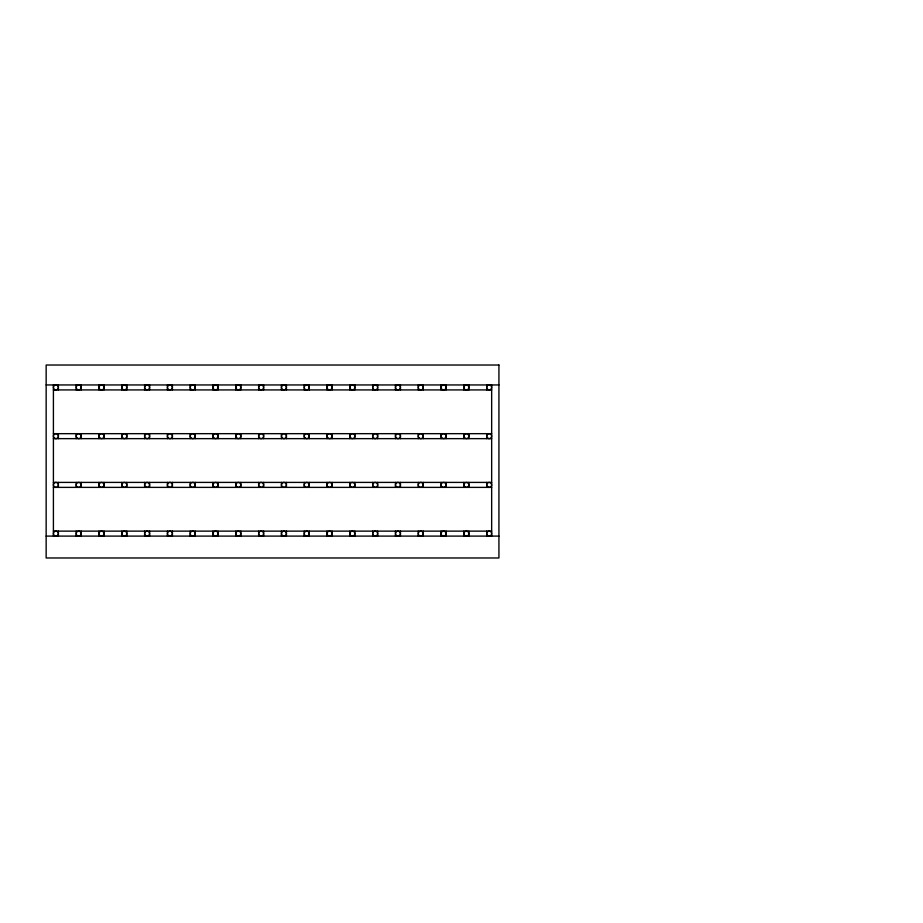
<?xml version="1.0" encoding="UTF-8"?>
<svg xmlns="http://www.w3.org/2000/svg" width="923" height="923" viewBox="0 0 923 923"><rect width="100%" height="100%" fill="white"/><g stroke="black" fill="none" stroke-linecap="round" stroke-linejoin="round"><path stroke-width="1.38" d="M46.15 384.949L498.928 384.949M53.407 389.921L491.659 389.921M53.407 433.672L491.659 433.672M53.407 438.644L491.659 438.644M53.407 482.406L491.659 482.406M53.407 487.379L491.659 487.379M53.407 531.129L491.659 531.129M46.15 536.101L498.928 536.101M491.659 384.949L491.659 536.101M486.686 384.949L486.686 389.921M486.686 433.672L486.686 438.644M486.686 482.406L486.686 487.379M486.686 531.129L486.686 536.101M468.861 384.949L468.861 389.921M468.861 433.672L468.861 438.644M468.861 482.406L468.861 487.379M468.861 531.129L468.861 536.101M463.888 384.949L463.888 389.921M463.888 433.672L463.888 438.644M463.888 482.406L463.888 487.379M463.888 531.129L463.888 536.101M446.051 384.949L446.051 389.921M446.051 433.672L446.051 438.644M446.051 482.406L446.051 487.379M446.051 531.129L446.051 536.101M441.079 384.949L441.079 389.921M441.079 433.672L441.079 438.644M441.079 482.406L441.079 487.379M441.079 531.129L441.079 536.101M423.253 384.949L423.253 389.921M423.253 433.672L423.253 438.644M423.253 482.406L423.253 487.379M423.253 531.129L423.253 536.101M418.281 384.949L418.281 389.921M418.281 433.672L418.281 438.644M418.281 482.406L418.281 487.379M418.281 531.129L418.281 536.101M400.444 384.949L400.444 389.921M400.444 433.672L400.444 438.644M400.444 482.406L400.444 487.379M400.444 531.129L400.444 536.101M395.471 384.949L395.471 389.921M395.471 433.672L395.471 438.644M395.471 482.406L395.471 487.379M395.471 531.129L395.471 536.101M377.645 384.949L377.645 389.921M377.645 433.672L377.645 438.644M377.645 482.406L377.645 487.379M377.645 531.129L377.645 536.101M372.673 384.949L372.673 389.921M372.673 433.672L372.673 438.644M372.673 482.406L372.673 487.379M372.673 531.129L372.673 536.101M354.836 384.949L354.836 389.921M354.836 433.672L354.836 438.644M354.836 482.406L354.836 487.379M354.836 531.129L354.836 536.101M349.863 384.949L349.863 389.921M349.863 433.672L349.863 438.644M349.863 482.406L349.863 487.379M349.863 531.129L349.863 536.101M332.038 384.949L332.038 389.921M332.038 433.672L332.038 438.644M332.038 482.406L332.038 487.379M332.038 531.129L332.038 536.101M327.065 384.949L327.065 389.921M327.065 433.672L327.065 438.644M327.065 482.406L327.065 487.379M327.065 531.129L327.065 536.101M309.228 384.949L309.228 389.921M309.228 433.672L309.228 438.644M309.228 482.406L309.228 487.379M309.228 531.129L309.228 536.101M304.255 384.949L304.255 389.921M304.255 433.672L304.255 438.644M304.255 482.406L304.255 487.379M304.255 531.129L304.255 536.101M286.418 384.949L286.418 389.921M286.418 433.672L286.418 438.644M286.418 482.406L286.418 487.379M286.418 531.129L286.418 536.101M281.457 384.949L281.457 389.921M281.457 433.672L281.457 438.644M281.457 482.406L281.457 487.379M281.457 531.129L281.457 536.101M263.62 384.949L263.62 389.921M263.62 433.672L263.62 438.644M263.62 482.406L263.62 487.379M263.62 531.129L263.62 536.101M258.648 384.949L258.648 389.921M258.648 433.672L258.648 438.644M258.648 482.406L258.648 487.379M258.648 531.129L258.648 536.101M240.811 384.949L240.811 389.921M240.811 433.672L240.811 438.644M240.811 482.406L240.811 487.379M240.811 531.129L240.811 536.101M235.85 384.949L235.85 389.921M235.85 433.672L235.85 438.644M235.85 482.406L235.85 487.379M235.85 531.129L235.85 536.101M218.013 384.949L218.013 389.921M218.013 433.672L218.013 438.644M218.013 482.406L218.013 487.379M218.013 531.129L218.013 536.101M213.04 384.949L213.04 389.921M213.04 433.672L213.04 438.644M213.04 482.406L213.04 487.379M213.04 531.129L213.04 536.101M195.203 384.949L195.203 389.921M195.203 433.672L195.203 438.644M195.203 482.406L195.203 487.379M195.203 531.129L195.203 536.101M190.242 384.949L190.242 389.921M190.242 433.672L190.242 438.644M190.242 482.406L190.242 487.379M190.242 531.129L190.242 536.101M172.405 384.949L172.405 389.921M172.405 433.672L172.405 438.644M172.405 482.406L172.405 487.379M172.405 531.129L172.405 536.101M167.432 384.949L167.432 389.921M167.432 433.672L167.432 438.644M167.432 482.406L167.432 487.379M167.432 531.129L167.432 536.101M149.595 384.949L149.595 389.921M149.595 433.672L149.595 438.644M149.595 482.406L149.595 487.379M149.595 531.129L149.595 536.101M144.623 384.949L144.623 389.921M144.623 433.672L144.623 438.644M144.623 482.406L144.623 487.379M144.623 531.129L144.623 536.101M126.797 384.949L126.797 389.921M126.797 433.672L126.797 438.644M126.797 482.406L126.797 487.379M126.797 531.129L126.797 536.101M121.824 384.949L121.824 389.921M121.824 433.672L121.824 438.644M121.824 482.406L121.824 487.379M121.824 531.129L121.824 536.101M103.987 384.949L103.987 389.921M103.987 433.672L103.987 438.644M103.987 482.406L103.987 487.379M103.987 531.129L103.987 536.101M99.015 384.949L99.015 389.921M99.015 433.672L99.015 438.644M99.015 482.406L99.015 487.379M99.015 531.129L99.015 536.101M81.189 384.949L81.189 389.921M81.189 433.672L81.189 438.644M81.189 482.406L81.189 487.379M81.189 531.129L81.189 536.101M76.217 384.949L76.217 389.921M76.217 433.672L76.217 438.644M76.217 482.406L76.217 487.379M76.217 531.129L76.217 536.101M58.38 384.949L58.38 389.921M58.38 433.672L58.38 438.644M58.38 482.406L58.38 487.379M58.38 531.129L58.38 536.101M53.407 384.949L53.407 536.101M498.928 365.023L46.15 365.023L46.15 557.977L498.928 557.977L498.928 365.023M487.932 389.587A2.481 2.481 0 0 0 491.659 387.429A2.481 2.481 0 0 0 487.932 385.283A2.481 2.481 0 0 0 487.932 389.587M487.932 438.31A2.481 2.481 0 0 0 491.659 436.164A2.481 2.481 0 0 0 487.932 434.006A2.481 2.481 0 0 0 487.932 438.31M487.932 487.044A2.481 2.481 0 0 0 491.659 484.887A2.481 2.481 0 0 0 487.932 482.741A2.481 2.481 0 0 0 487.932 487.044M465.134 389.587A2.481 2.481 0 0 0 468.861 387.429A2.481 2.481 0 0 0 465.134 385.283A2.481 2.481 0 0 0 465.134 389.587M487.932 535.767A2.481 2.481 0 0 0 491.659 533.621A2.481 2.481 0 0 0 487.932 531.463A2.481 2.481 0 0 0 487.932 535.767M396.717 389.587A2.481 2.481 0 0 0 400.444 387.429A2.481 2.481 0 0 0 396.717 385.283A2.481 2.481 0 0 0 396.717 389.587M396.717 487.044A2.481 2.481 0 0 0 400.444 484.887A2.481 2.481 0 0 0 396.717 482.741A2.481 2.481 0 0 0 396.717 487.044M419.527 389.587A2.481 2.481 0 0 0 423.253 387.429A2.481 2.481 0 0 0 419.527 385.283A2.481 2.481 0 0 0 419.527 389.587M419.527 487.044A2.481 2.481 0 0 0 423.253 484.887A2.481 2.481 0 0 0 419.527 482.741A2.481 2.481 0 0 0 419.527 487.044M465.134 487.044A2.481 2.481 0 0 0 468.861 484.887A2.481 2.481 0 0 0 465.134 482.741A2.481 2.481 0 0 0 465.134 487.044M442.325 535.767A2.481 2.481 0 0 0 446.051 533.621A2.481 2.481 0 0 0 442.325 531.463A2.481 2.481 0 0 0 442.325 535.767M419.527 438.31A2.481 2.481 0 0 0 423.253 436.164A2.481 2.481 0 0 0 419.527 434.006A2.481 2.481 0 0 0 419.527 438.31M442.325 389.587A2.481 2.481 0 0 0 446.051 387.429A2.481 2.481 0 0 0 442.325 385.283A2.481 2.481 0 0 0 442.325 389.587M373.907 389.587A2.481 2.481 0 0 0 377.645 387.429A2.481 2.481 0 0 0 373.907 385.283A2.481 2.481 0 0 0 373.907 389.587M373.907 438.31A2.481 2.481 0 0 0 377.645 436.164A2.481 2.481 0 0 0 373.907 434.006A2.481 2.481 0 0 0 373.907 438.31M396.717 535.767A2.481 2.481 0 0 0 400.444 533.621A2.481 2.481 0 0 0 396.717 531.463A2.481 2.481 0 0 0 396.717 535.767M442.325 487.044A2.481 2.481 0 0 0 446.051 484.887A2.481 2.481 0 0 0 442.325 482.741A2.481 2.481 0 0 0 442.325 487.044M465.134 535.767A2.481 2.481 0 0 0 468.861 533.621A2.481 2.481 0 0 0 465.134 531.463A2.481 2.481 0 0 0 465.134 535.767M465.134 438.31A2.481 2.481 0 0 0 468.861 436.164A2.481 2.481 0 0 0 465.134 434.006A2.481 2.481 0 0 0 465.134 438.31M396.717 438.31A2.481 2.481 0 0 0 400.444 436.164A2.481 2.481 0 0 0 396.717 434.006A2.481 2.481 0 0 0 396.717 438.31M442.325 438.31A2.481 2.481 0 0 0 446.051 436.164A2.481 2.481 0 0 0 442.325 434.006A2.481 2.481 0 0 0 442.325 438.31M419.527 535.767A2.481 2.481 0 0 0 423.253 533.621A2.481 2.481 0 0 0 419.527 531.463A2.481 2.481 0 0 0 419.527 535.767M373.907 535.767A2.481 2.481 0 0 0 377.645 533.621A2.481 2.481 0 0 0 373.907 531.463A2.481 2.481 0 0 0 373.907 535.767M328.3 535.767A2.481 2.481 0 0 0 332.038 533.621A2.481 2.481 0 0 0 328.3 531.463A2.481 2.481 0 0 0 328.3 535.767M191.476 535.767A2.481 2.481 0 0 0 195.203 533.621A2.481 2.481 0 0 0 191.476 531.463A2.481 2.481 0 0 0 191.476 535.767M168.678 389.587A2.481 2.481 0 0 0 172.405 387.429A2.481 2.481 0 0 0 168.678 385.283A2.481 2.481 0 0 0 168.678 389.587M237.084 438.31A2.481 2.481 0 0 0 240.811 436.164A2.481 2.481 0 0 0 237.084 434.006A2.481 2.481 0 0 0 237.084 438.31M191.476 389.587A2.481 2.481 0 0 0 195.203 387.429A2.481 2.481 0 0 0 191.476 385.283A2.481 2.481 0 0 0 191.476 389.587M214.286 535.767A2.481 2.481 0 0 0 218.013 533.621A2.481 2.481 0 0 0 214.286 531.463A2.481 2.481 0 0 0 214.286 535.767M191.476 487.044A2.481 2.481 0 0 0 195.203 484.887A2.481 2.481 0 0 0 191.476 482.741A2.481 2.481 0 0 0 191.476 487.044M237.084 389.587A2.481 2.481 0 0 0 240.811 387.429A2.481 2.481 0 0 0 237.084 385.283A2.481 2.481 0 0 0 237.084 389.587M237.084 535.767A2.481 2.481 0 0 0 240.811 533.621A2.481 2.481 0 0 0 237.084 531.463A2.481 2.481 0 0 0 237.084 535.767M168.678 438.31A2.481 2.481 0 0 0 172.405 436.164A2.481 2.481 0 0 0 168.678 434.006A2.481 2.481 0 0 0 168.678 438.31M328.3 438.31A2.481 2.481 0 0 0 332.038 436.164A2.481 2.481 0 0 0 328.3 434.006A2.481 2.481 0 0 0 328.3 438.31M214.286 438.31A2.481 2.481 0 0 0 218.013 436.164A2.481 2.481 0 0 0 214.286 434.006A2.481 2.481 0 0 0 214.286 438.31M351.109 535.767A2.481 2.481 0 0 0 354.836 533.621A2.481 2.481 0 0 0 351.109 531.463A2.481 2.481 0 0 0 351.109 535.767M305.501 438.31A2.481 2.481 0 0 0 309.228 436.164A2.481 2.481 0 0 0 305.501 434.006A2.481 2.481 0 0 0 305.501 438.31M305.501 487.044A2.481 2.481 0 0 0 309.228 484.887A2.481 2.481 0 0 0 305.501 482.741A2.481 2.481 0 0 0 305.501 487.044M259.894 389.587A2.481 2.481 0 0 0 263.62 387.429A2.481 2.481 0 0 0 259.894 385.283A2.481 2.481 0 0 0 259.894 389.587M214.286 389.587A2.481 2.481 0 0 0 218.013 387.429A2.481 2.481 0 0 0 214.286 385.283A2.481 2.481 0 0 0 214.286 389.587M373.907 487.044A2.481 2.481 0 0 0 377.645 484.887A2.481 2.481 0 0 0 373.907 482.741A2.481 2.481 0 0 0 373.907 487.044M168.678 487.044A2.481 2.481 0 0 0 172.405 484.887A2.481 2.481 0 0 0 168.678 482.741A2.481 2.481 0 0 0 168.678 487.044M214.286 487.044A2.481 2.481 0 0 0 218.013 484.887A2.481 2.481 0 0 0 214.286 482.741A2.481 2.481 0 0 0 214.286 487.044M282.692 389.587A2.481 2.481 0 0 0 286.418 387.429A2.481 2.481 0 0 0 282.692 385.283A2.481 2.481 0 0 0 282.692 389.587M259.894 535.767A2.481 2.481 0 0 0 263.62 533.621A2.481 2.481 0 0 0 259.894 531.463A2.481 2.481 0 0 0 259.894 535.767M305.501 535.767A2.481 2.481 0 0 0 309.228 533.621A2.481 2.481 0 0 0 305.501 531.463A2.481 2.481 0 0 0 305.501 535.767M351.109 487.044A2.481 2.481 0 0 0 354.836 484.887A2.481 2.481 0 0 0 351.109 482.741A2.481 2.481 0 0 0 351.109 487.044M282.692 535.767A2.481 2.481 0 0 0 286.418 533.621A2.481 2.481 0 0 0 282.692 531.463A2.481 2.481 0 0 0 282.692 535.767M328.3 389.587A2.481 2.481 0 0 0 332.038 387.429A2.481 2.481 0 0 0 328.3 385.283A2.481 2.481 0 0 0 328.3 389.587M351.109 389.587A2.481 2.481 0 0 0 354.836 387.429A2.481 2.481 0 0 0 351.109 385.283A2.481 2.481 0 0 0 351.109 389.587M328.3 487.044A2.481 2.481 0 0 0 332.038 484.887A2.481 2.481 0 0 0 328.3 482.741A2.481 2.481 0 0 0 328.3 487.044M282.692 438.31A2.481 2.481 0 0 0 286.418 436.164A2.481 2.481 0 0 0 282.692 434.006A2.481 2.481 0 0 0 282.692 438.31M351.109 438.31A2.481 2.481 0 0 0 354.836 436.164A2.481 2.481 0 0 0 351.109 434.006A2.481 2.481 0 0 0 351.109 438.31M191.476 438.31A2.481 2.481 0 0 0 195.203 436.164A2.481 2.481 0 0 0 191.476 434.006A2.481 2.481 0 0 0 191.476 438.31M282.692 487.044A2.481 2.481 0 0 0 286.418 484.887A2.481 2.481 0 0 0 282.692 482.741A2.481 2.481 0 0 0 282.692 487.044M305.501 389.587A2.481 2.481 0 0 0 309.228 387.429A2.481 2.481 0 0 0 305.501 385.283A2.481 2.481 0 0 0 305.501 389.587M54.653 535.767A2.481 2.481 0 0 0 58.38 533.621A2.481 2.481 0 0 0 54.653 531.463A2.481 2.481 0 0 0 54.653 535.767M237.084 487.044A2.481 2.481 0 0 0 240.811 484.887A2.481 2.481 0 0 0 237.084 482.741A2.481 2.481 0 0 0 237.084 487.044M259.894 487.044A2.481 2.481 0 0 0 263.62 484.887A2.481 2.481 0 0 0 259.894 482.741A2.481 2.481 0 0 0 259.894 487.044M259.894 438.31A2.481 2.481 0 0 0 263.62 436.164A2.481 2.481 0 0 0 259.894 434.006A2.481 2.481 0 0 0 259.894 438.31M100.261 389.587A2.481 2.481 0 0 0 103.987 387.429A2.481 2.481 0 0 0 100.261 385.283A2.481 2.481 0 0 0 100.261 389.587M100.261 438.31A2.481 2.481 0 0 0 103.987 436.164A2.481 2.481 0 0 0 100.261 434.006A2.481 2.481 0 0 0 100.261 438.31M123.071 438.31A2.481 2.481 0 0 0 126.797 436.164A2.481 2.481 0 0 0 123.071 434.006A2.481 2.481 0 0 0 123.071 438.31M145.869 389.587A2.481 2.481 0 0 0 149.595 387.429A2.481 2.481 0 0 0 145.869 385.283A2.481 2.481 0 0 0 145.869 389.587M77.463 487.044A2.481 2.481 0 0 0 81.189 484.887A2.481 2.481 0 0 0 77.463 482.741A2.481 2.481 0 0 0 77.463 487.044M77.463 438.31A2.481 2.481 0 0 0 81.189 436.164A2.481 2.481 0 0 0 77.463 434.006A2.481 2.481 0 0 0 77.463 438.31M168.678 535.767A2.481 2.481 0 0 0 172.405 533.621A2.481 2.481 0 0 0 168.678 531.463A2.481 2.481 0 0 0 168.678 535.767M100.261 535.767A2.481 2.481 0 0 0 103.987 533.621A2.481 2.481 0 0 0 100.261 531.463A2.481 2.481 0 0 0 100.261 535.767M77.463 389.587A2.481 2.481 0 0 0 81.189 387.429A2.481 2.481 0 0 0 77.463 385.283A2.481 2.481 0 0 0 77.463 389.587M145.869 535.767A2.481 2.481 0 0 0 149.595 533.621A2.481 2.481 0 0 0 145.869 531.463A2.481 2.481 0 0 0 145.869 535.767M54.653 389.587A2.481 2.481 0 0 0 58.38 387.429A2.481 2.481 0 0 0 54.653 385.283A2.481 2.481 0 0 0 54.653 389.587M123.071 389.587A2.481 2.481 0 0 0 126.797 387.429A2.481 2.481 0 0 0 123.071 385.283A2.481 2.481 0 0 0 123.071 389.587M77.463 535.767A2.481 2.481 0 0 0 81.189 533.621A2.481 2.481 0 0 0 77.463 531.463A2.481 2.481 0 0 0 77.463 535.767M54.653 438.31A2.481 2.481 0 0 0 58.38 436.164A2.481 2.481 0 0 0 54.653 434.006A2.481 2.481 0 0 0 54.653 438.31M123.071 535.767A2.481 2.481 0 0 0 126.797 533.621A2.481 2.481 0 0 0 123.071 531.463A2.481 2.481 0 0 0 123.071 535.767M100.261 487.044A2.481 2.481 0 0 0 103.987 484.887A2.481 2.481 0 0 0 100.261 482.741A2.481 2.481 0 0 0 100.261 487.044M123.071 487.044A2.481 2.481 0 0 0 126.797 484.887A2.481 2.481 0 0 0 123.071 482.741A2.481 2.481 0 0 0 123.071 487.044M145.869 487.044A2.481 2.481 0 0 0 149.595 484.887A2.481 2.481 0 0 0 145.869 482.741A2.481 2.481 0 0 0 145.869 487.044M145.869 438.31A2.481 2.481 0 0 0 149.595 436.164A2.481 2.481 0 0 0 145.869 434.006A2.481 2.481 0 0 0 145.869 438.31M54.653 487.044A2.481 2.481 0 0 0 58.38 484.887A2.481 2.481 0 0 0 54.653 482.741A2.481 2.481 0 0 0 54.653 487.044"/></g></svg>
